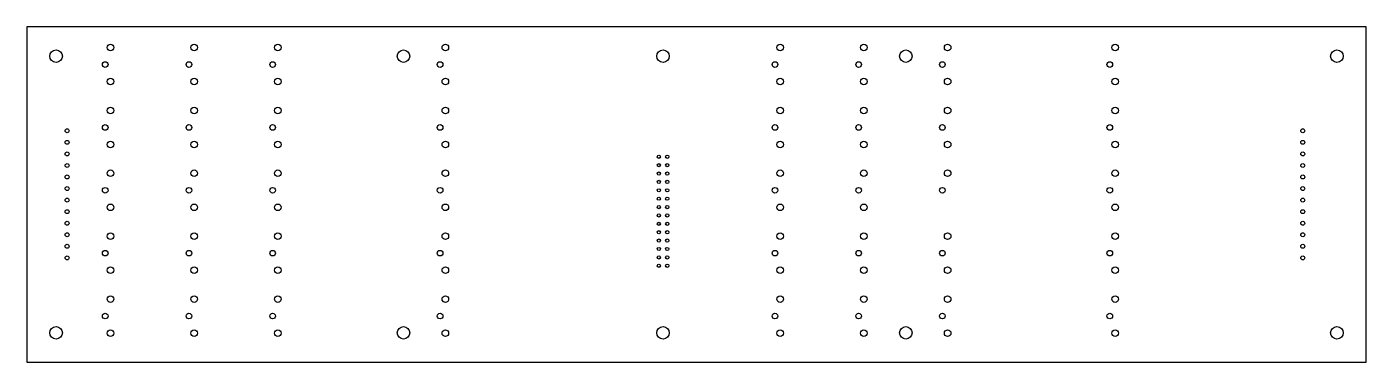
# Model space of a CAD drawing. Header units: inches. Extents: x -16 to 0, y -4 to 0.
import ezdxf

# ---------------------------------------------------------------- set-up
doc = ezdxf.new("R2010")
doc.units = ezdxf.units.IN
doc.header["$MEASUREMENT"] = 0

msp = doc.modelspace()

# ---------------------------------------------------------------- linework, layer by layer
msp.add_lwpolyline([(0, -4), (0, 0), (-16, 0), (-16, -4)], close=True)
for centre, radius in [((-15.65, -0.35), 0.0747), ((-15, -0.247), 0.0394), ((-14, -0.247), 0.0394), ((-13, -0.247), 0.0394), ((-11.5, -0.35), 0.0747), ((-11, -0.247), 0.0394), ((-8.4, -0.35), 0.0747), ((-7, -0.247), 0.0394), ((-6, -0.247), 0.0394), ((-5.5, -0.35), 0.0747), ((-5, -0.247), 0.0394), ((-3, -0.247), 0.0394), ((-0.35, -0.35), 0.0747), ((-15.063, -0.45), 0.0335), ((-14.063, -0.45), 0.0335), ((-13.063, -0.45), 0.0335), ((-11.063, -0.45), 0.0335), ((-7.063, -0.45), 0.0335), ((-6.063, -0.45), 0.0335), ((-5.063, -0.45), 0.0335), ((-3.063, -0.45), 0.0335), ((-15, -0.653), 0.0394), ((-14, -0.653), 0.0394), ((-13, -0.653), 0.0394), ((-11, -0.653), 0.0394), ((-7, -0.653), 0.0394), ((-6, -0.653), 0.0394), ((-5, -0.653), 0.0394), ((-3, -0.653), 0.0394), ((-15, -0.997), 0.0394), ((-14, -0.997), 0.0394), ((-13, -0.997), 0.0394), ((-11, -0.997), 0.0394), ((-7, -0.997), 0.0394), ((-6, -0.997), 0.0394), ((-5, -0.997), 0.0394), ((-3, -0.997), 0.0394), ((-15.518, -1.24), 0.0236), ((-15.063, -1.2), 0.0335), ((-14.063, -1.2), 0.0335), ((-13.063, -1.2), 0.0335), ((-11.063, -1.2), 0.0335), ((-7.063, -1.2), 0.0335), ((-6.063, -1.2), 0.0335), ((-5.063, -1.2), 0.0335), ((-3.063, -1.2), 0.0335), ((-0.758, -1.24), 0.0236), ((-15.518, -1.378), 0.0236), ((-15, -1.403), 0.0394), ((-14, -1.403), 0.0394), ((-13, -1.403), 0.0394), ((-11, -1.403), 0.0394), ((-7, -1.403), 0.0394), ((-6, -1.403), 0.0394), ((-5, -1.403), 0.0394), ((-3, -1.403), 0.0394), ((-0.758, -1.378), 0.0236), ((-15.518, -1.516), 0.0236), ((-8.45, -1.55), 0.0195), ((-8.35, -1.55), 0.0195), ((-0.758, -1.516), 0.0236), ((-15.518, -1.654), 0.0236), ((-15, -1.747), 0.0394), ((-14, -1.747), 0.0394), ((-13, -1.747), 0.0394), ((-11, -1.747), 0.0394), ((-8.45, -1.65), 0.0195), ((-8.45, -1.75), 0.0195), ((-8.35, -1.65), 0.0195), ((-8.35, -1.75), 0.0195), ((-7, -1.747), 0.0394), ((-6, -1.747), 0.0394), ((-5, -1.747), 0.0394), ((-3, -1.747), 0.0394), ((-0.758, -1.654), 0.0236), ((-15.518, -1.791), 0.0236), ((-15.518, -1.929), 0.0236), ((-15.063, -1.95), 0.0335), ((-14.063, -1.95), 0.0335), ((-13.063, -1.95), 0.0335), ((-11.063, -1.95), 0.0335), ((-8.45, -1.85), 0.0195), ((-8.35, -1.85), 0.0195), ((-7.063, -1.95), 0.0335), ((-6.063, -1.95), 0.0335), ((-5.063, -1.95), 0.0335), ((-3.063, -1.95), 0.0335), ((-0.758, -1.791), 0.0236), ((-0.758, -1.929), 0.0236), ((-15.518, -2.067), 0.0236), ((-8.45, -1.95), 0.0195), ((-8.45, -2.05), 0.0195), ((-8.35, -1.95), 0.0195), ((-8.35, -2.05), 0.0195), ((-0.758, -2.067), 0.0236), ((-15.518, -2.205), 0.0236), ((-15, -2.153), 0.0394), ((-14, -2.153), 0.0394), ((-13, -2.153), 0.0394), ((-11, -2.153), 0.0394), ((-8.45, -2.15), 0.0195), ((-8.45, -2.25), 0.0195), ((-8.35, -2.15), 0.0195), ((-8.35, -2.25), 0.0195), ((-7, -2.153), 0.0394), ((-6, -2.153), 0.0394), ((-3, -2.153), 0.0394), ((-0.758, -2.205), 0.0236), ((-15.518, -2.343), 0.0236), ((-8.45, -2.35), 0.0195), ((-8.35, -2.35), 0.0195), ((-0.758, -2.343), 0.0236), ((-15.518, -2.48), 0.0236), ((-15, -2.497), 0.0394), ((-14, -2.497), 0.0394), ((-13, -2.497), 0.0394), ((-11, -2.497), 0.0394), ((-8.45, -2.45), 0.0195), ((-8.45, -2.55), 0.0195), ((-8.35, -2.45), 0.0195), ((-8.35, -2.55), 0.0195), ((-7, -2.497), 0.0394), ((-6, -2.497), 0.0394), ((-5, -2.497), 0.0394), ((-3, -2.497), 0.0394), ((-0.758, -2.48), 0.0236), ((-15.518, -2.618), 0.0236), ((-15.063, -2.7), 0.0335), ((-14.063, -2.7), 0.0335), ((-13.063, -2.7), 0.0335), ((-11.063, -2.7), 0.0335), ((-8.45, -2.65), 0.0195), ((-8.35, -2.65), 0.0195), ((-7.063, -2.7), 0.0335), ((-6.063, -2.7), 0.0335), ((-5.063, -2.7), 0.0335), ((-3.063, -2.7), 0.0335), ((-0.758, -2.618), 0.0236), ((-15.518, -2.756), 0.0236), ((-15, -2.903), 0.0394), ((-14, -2.903), 0.0394), ((-13, -2.903), 0.0394), ((-11, -2.903), 0.0394), ((-8.45, -2.75), 0.0195), ((-8.45, -2.85), 0.0195), ((-8.35, -2.75), 0.0195), ((-8.35, -2.85), 0.0195), ((-7, -2.903), 0.0394), ((-6, -2.903), 0.0394), ((-5, -2.903), 0.0394), ((-3, -2.903), 0.0394), ((-0.758, -2.756), 0.0236), ((-15, -3.247), 0.0394), ((-14, -3.247), 0.0394), ((-13, -3.247), 0.0394), ((-11, -3.247), 0.0394), ((-7, -3.247), 0.0394), ((-6, -3.247), 0.0394), ((-5, -3.247), 0.0394), ((-3, -3.247), 0.0394), ((-15.063, -3.45), 0.0335), ((-14.063, -3.45), 0.0335), ((-13.063, -3.45), 0.0335), ((-11.063, -3.45), 0.0335), ((-7.063, -3.45), 0.0335), ((-6.063, -3.45), 0.0335), ((-5.063, -3.45), 0.0335), ((-3.063, -3.45), 0.0335), ((-15.65, -3.65), 0.0747), ((-15, -3.653), 0.0394), ((-14, -3.653), 0.0394), ((-13, -3.653), 0.0394), ((-11.5, -3.65), 0.0747), ((-11, -3.653), 0.0394), ((-8.4, -3.65), 0.0747), ((-7, -3.653), 0.0394), ((-6, -3.653), 0.0394), ((-5.5, -3.65), 0.0747), ((-5, -3.653), 0.0394), ((-3, -3.653), 0.0394), ((-0.35, -3.65), 0.0747)]:
    msp.add_circle(centre, radius)

doc.saveas('drawing.dxf')
